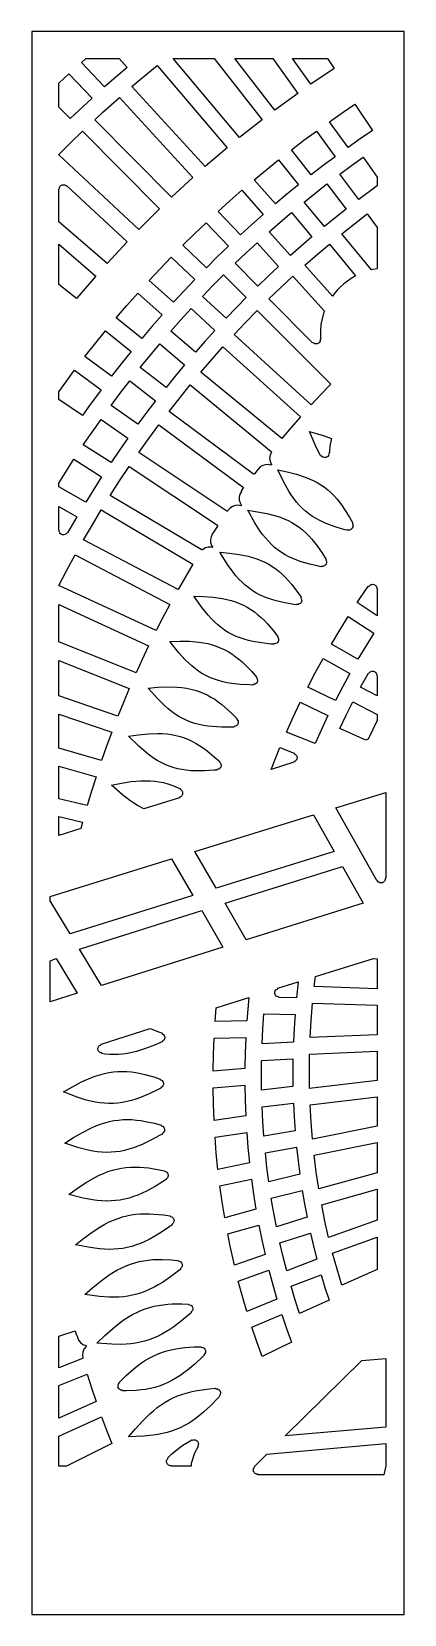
# Model space of a CAD drawing. Extents: x 0 to 400, y 0 to 1700.
import ezdxf

# ---------------------------------------------------------------- set-up
doc = ezdxf.new("R2010")
doc.units = 0
doc.layers.add('CUT', color=1, linetype='CONTINUOUS')
doc.layers.add('OUTLINE', color=7, linetype='CONTINUOUS')

msp = doc.modelspace()

# ---------------------------------------------------------------- linework, layer by layer
at = {"layer": 'CUT'}
for points in [[(93.95, 1671), (102.37, 1661.43), (78.29, 1640.64), (53.54, 1666.87), (58.27, 1671)], [(247.25, 1605.31), (223.25, 1586.31), (151.81, 1671), (195.94, 1671)], [(218.14, 1671), (258.72, 1671), (285.58, 1633.71), (261.1, 1615.84)], [(324.6, 1660.33), (299.69, 1643.6), (280, 1671), (317.52, 1671)], [(40.03, 1654.86), (64.87, 1628.62), (41.35, 1606.79), (29, 1618.95), (29, 1644.82)], [(209.69, 1575.15), (186.23, 1555.04), (107.65, 1641.06), (116.63, 1648.71), (134.74, 1663.73)], [(150.12, 1522.06), (67.7, 1605.36), (76.46, 1613.43), (94.14, 1629.3), (173, 1543.25)], [(319.52, 1603.28), (333.14, 1612.76), (346.85, 1622.01), (365.71, 1593.73), (352.61, 1584.81), (339.61, 1575.69)], [(137.23, 1509.65), (114.99, 1487.4), (29, 1567.61), (29, 1567.98), (41.61, 1580.48), (54.53, 1592.97)], [(278.78, 1573.16), (292.12, 1583.33), (305.56, 1593.26), (325.71, 1565.65), (312.88, 1556.08), (300.14, 1546.31)], [(343.25, 1556.15), (355.9, 1565.2), (371, 1543.55), (371, 1534.42), (351.24, 1519.89), (330.69, 1546.89)], [(274.01, 1525.36), (261.57, 1514.94), (238.94, 1540.99), (265.11, 1562.44), (286.55, 1535.57)], [(29.41, 1530.79), (29.55, 1530.98), (29.79, 1532.49), (30.32, 1533.64), (31.17, 1534.59), (32.24, 1535.26), (32.64, 1535.42), (33.47, 1535.59), (34.73, 1535.57), (35.56, 1535.35), (35.94, 1535.17), (37.22, 1534.32), (37.45, 1534.29), (37.84, 1534.48), (102.49, 1474.4), (80.93, 1451.11), (29, 1495.77), (29, 1530.63)], [(325.83, 1500.18), (314.14, 1490.7), (292.33, 1516.92), (316.99, 1536.49), (337.61, 1509.47)], [(224, 1481.63), (200.12, 1506.8), (212.8, 1518.3), (225.61, 1529.58), (248.32, 1503.52), (236.1, 1492.68)], [(254.91, 1485.03), (266.88, 1495.53), (278.95, 1505.83), (300.83, 1479.59), (289.34, 1469.71), (277.95, 1459.65)], [(366.24, 1444.46), (364.65, 1444.05), (332.95, 1482.87), (346.51, 1493.67), (360.18, 1504.23), (371, 1489.65), (371, 1445.08)], [(162.42, 1470.64), (174.72, 1482.78), (187.16, 1494.71), (211.12, 1469.54), (199.26, 1458.08), (187.52, 1446.42)], [(29, 1471.66), (68.84, 1437.53), (48.03, 1413.24), (29, 1428.3)], [(218.52, 1451.25), (230.14, 1462.35), (241.88, 1473.26), (265, 1447.88), (253.83, 1437.42), (242.77, 1426.79)], [(306.31, 1460.57), (319.62, 1471.89), (347.75, 1437.55), (342.79, 1434.69), (338.88, 1432.04), (335.12, 1429.14), (331.99, 1426.38), (327.9, 1422.25), (324.73, 1418.53), (322.87, 1416.01), (293.14, 1449.01)], [(125.94, 1432.57), (137.83, 1445.33), (149.86, 1457.89), (175.04, 1433.68), (163.57, 1421.62), (152.23, 1409.37)], [(183.25, 1415.63), (194.5, 1427.32), (205.88, 1438.82), (230.21, 1414.36), (219.39, 1403.35), (208.69, 1392.16)], [(302.26, 1365.8), (301.83, 1365.96), (301.42, 1365.78), (254.56, 1412.94), (267.3, 1425.23), (280.2, 1437.29), (314.16, 1399.71), (313.39, 1397.64), (311.67, 1391.6), (310.52, 1385.43), (309.95, 1379.14), (309.99, 1372.53), (310.26, 1369.9), (310.06, 1369.85), (309.76, 1369.52), (309.71, 1368.51), (309.55, 1367.67), (308.99, 1366.49), (308.45, 1365.82), (307.78, 1365.28), (306.6, 1364.72), (305.32, 1364.54), (304.05, 1364.73), (302.87, 1365.29)], [(90.79, 1392.64), (102.23, 1406.01), (113.82, 1419.18), (140.19, 1395.99), (129.14, 1383.35), (118.24, 1370.53)], [(160.06, 1390.49), (171.03, 1402.57), (196.55, 1379.1), (186.11, 1367.54), (175.8, 1355.81), (149.21, 1378.23)], [(217.32, 1374.71), (229.61, 1387.72), (242.05, 1400.49), (320.94, 1321.39), (310.48, 1310.41), (300.15, 1299.25)], [(96.07, 1343.34), (85.63, 1329.97), (57.06, 1350.92), (79.15, 1378.63), (106.67, 1356.54)], [(164.12, 1342.15), (154.09, 1330.06), (144.19, 1317.82), (116.49, 1339.12), (137.45, 1364.56)], [(278.35, 1274.58), (268.45, 1262.85), (181.58, 1334.4), (205.3, 1361.57), (288.39, 1286.13)], [(61.12, 1297.05), (54.5, 1287.76), (29, 1304.74), (29, 1313.28), (45.93, 1336.32), (74.57, 1315.4)], [(113.96, 1278.24), (85.19, 1298.35), (95.13, 1311.68), (105.23, 1324.85), (133, 1303.57), (123.41, 1290.98)], [(170.07, 1320.59), (257.21, 1249.09), (257.07, 1248.92), (257.21, 1248.79), (257.3, 1248.36), (255.87, 1245.01), (255.44, 1241.68), (255.9, 1238.36), (257.27, 1235.23), (257.29, 1234.8), (257.18, 1234.61), (256.8, 1234.4), (254.24, 1234.95), (251.09, 1234.87), (248.08, 1234), (245.37, 1232.4), (243.13, 1230.14), (239.21, 1225.02), (238.94, 1224.82), (238.72, 1224.77), (238.35, 1224.9), (238.21, 1224.72), (147.43, 1292.1)], [(55.39, 1256.02), (64.84, 1269.85), (74.44, 1283.52), (103.29, 1263.43), (94.16, 1250.36), (85.19, 1237.15)], [(209.79, 1185.02), (209.63, 1185.11), (209.51, 1184.94), (115, 1247.91), (125.64, 1262.88), (136.48, 1277.65), (227.52, 1210.35), (224.91, 1206.72), (225.05, 1206.59), (225.16, 1206.17), (223.55, 1203.11), (222.8, 1200.05), (222.85, 1196.89), (223.7, 1193.84), (224.92, 1191.73), (224.98, 1191.29), (224.89, 1191.09), (224.52, 1190.84), (221.78, 1191.29), (218.66, 1191.05), (215.71, 1190.04), (213.09, 1188.32), (210.97, 1185.97), (210.44, 1185.22), (210.23, 1185.05)], [(311.56, 1243.73), (310.66, 1244.84), (310.45, 1244.93), (310.01, 1244.87), (308.69, 1247.22), (304.25, 1256.18), (298.25, 1270.37), (312.97, 1266.23), (321.92, 1263.14), (321.47, 1261.6), (320.17, 1254.77), (319.62, 1248.92), (319.61, 1247.48), (319.4, 1247.44), (319.07, 1247.14), (318.92, 1246.03), (318.49, 1244.83), (317.73, 1243.8), (317.08, 1243.26), (316.32, 1242.84), (315.93, 1242.71), (314.66, 1242.5), (313.81, 1242.57), (312.6, 1242.98)], [(29, 1215.12), (45.2, 1240.64), (75.07, 1221.8), (57.96, 1194.62), (29, 1211.15)], [(182.51, 1143.25), (182.12, 1143.5), (182.03, 1143.86), (84.42, 1201.91), (94.43, 1217.48), (104.65, 1232.85), (199.41, 1169.98), (199.28, 1169.79), (199.53, 1169.47), (199.49, 1169.01), (193.89, 1160.41), (192.49, 1157.52), (191.89, 1154.4), (192.09, 1151.24), (193.09, 1148.22), (194.08, 1146.64), (194.08, 1146.4), (193.98, 1146.18), (193.59, 1145.94), (192.47, 1146.16), (189.42, 1146.14), (186.46, 1145.39), (183.75, 1143.91), (182.96, 1143.35)], [(341.08, 1164.7), (340.23, 1164.67), (339.19, 1164.81), (338.97, 1164.73), (338.71, 1164.37), (336.29, 1165.01), (326.96, 1167.75), (317.96, 1170.94), (313.62, 1172.75), (309.41, 1174.75), (305.34, 1176.94), (301.42, 1179.34), (297.67, 1181.96), (294.07, 1184.81), (290.65, 1187.89), (287.4, 1191.2), (284.3, 1194.74), (281.37, 1198.49), (278.59, 1202.44), (275.95, 1206.57), (271.02, 1215.31), (264.25, 1229.2), (274.34, 1227.07), (284.16, 1224.6), (293.52, 1221.58), (297.99, 1219.81), (302.3, 1217.85), (306.44, 1215.68), (310.41, 1213.3), (314.19, 1210.71), (317.79, 1207.89), (321.22, 1204.86), (324.46, 1201.62), (327.55, 1198.18), (330.49, 1194.55), (333.28, 1190.75), (335.95, 1186.81), (341.01, 1178.55), (344.61, 1171.99), (344.44, 1171.86), (344.3, 1171.42), (344.72, 1170.39), (344.92, 1169.13), (344.85, 1168.28), (344.44, 1167.06), (343.99, 1166.35), (343.06, 1165.46), (342.32, 1165.04)], [(29.79, 1162.55), (29.55, 1164.07), (29.41, 1164.26), (29, 1164.42), (29, 1189.81), (48.43, 1178.78), (38.62, 1161.85), (38.19, 1161.91), (37.98, 1161.82), (37.04, 1160.64), (36.38, 1160.12), (35.61, 1159.73), (34.37, 1159.44), (33.09, 1159.52), (31.89, 1159.96), (30.87, 1160.73), (30.11, 1161.76)], [(55.78, 1154.24), (65.13, 1170.35), (74.7, 1186.28), (172.99, 1128.09), (164.99, 1114.51), (157.16, 1100.8)], [(312.45, 1125.61), (310.99, 1125.66), (310.78, 1125.57), (310.55, 1125.2), (307.93, 1125.73), (298.41, 1127.95), (289.18, 1130.62), (284.72, 1132.19), (280.38, 1133.95), (276.17, 1135.91), (272.11, 1138.1), (268.19, 1140.51), (264.43, 1143.16), (260.82, 1146.05), (257.38, 1149.18), (254.08, 1152.55), (250.94, 1156.14), (247.94, 1159.94), (245.07, 1163.94), (239.66, 1172.42), (232.12, 1185.96), (242.39, 1184.4), (252.4, 1182.48), (261.99, 1179.99), (266.58, 1178.47), (271.02, 1176.75), (275.3, 1174.82), (279.42, 1172.66), (283.36, 1170.27), (287.13, 1167.65), (290.73, 1164.81), (294.17, 1161.74), (297.45, 1158.47), (300.59, 1155), (303.6, 1151.36), (306.49, 1147.55), (312, 1139.56), (316.04, 1133.08), (315.87, 1132.93), (315.75, 1132.5), (316.31, 1131.14), (316.47, 1129.88), (316.36, 1129.03), (316.1, 1128.22), (315.42, 1127.14), (314.47, 1126.3), (313.3, 1125.77)], [(287.29, 1085.24), (286.06, 1084.87), (284.58, 1084.84), (284.38, 1084.73), (284.17, 1084.36), (281.4, 1084.76), (271.7, 1086.44), (262.28, 1088.59), (257.71, 1089.91), (253.25, 1091.42), (248.91, 1093.14), (244.71, 1095.1), (240.64, 1097.29), (236.72, 1099.73), (232.94, 1102.42), (229.31, 1105.36), (225.82, 1108.55), (222.48, 1111.96), (219.26, 1115.6), (216.16, 1119.44), (210.28, 1127.63), (201.99, 1140.77), (212.41, 1139.79), (222.59, 1138.44), (232.37, 1136.49), (237.07, 1135.23), (241.63, 1133.76), (246.04, 1132.07), (250.29, 1130.14), (254.39, 1127.97), (258.31, 1125.56), (262.09, 1122.92), (265.7, 1120.05), (269.18, 1116.96), (272.51, 1113.66), (275.73, 1110.18), (278.83, 1106.54), (284.78, 1098.85), (289.17, 1092.59), (289.01, 1092.44), (288.92, 1091.99), (289.44, 1091.02), (289.78, 1089.79), (289.81, 1088.94), (289.67, 1088.09), (289.17, 1086.92), (288.65, 1086.25), (288.02, 1085.68)], [(29.21, 1105), (37.85, 1121.62), (46.74, 1138.07), (148.35, 1084.78), (140.92, 1070.78), (133.68, 1056.64)], [(371, 1072.5), (349.46, 1086.69), (359.15, 1100.99), (361.57, 1104.41), (362.01, 1104.31), (362.23, 1104.39), (362.96, 1105.2), (363.63, 1105.73), (364.4, 1106.12), (365.22, 1106.35), (366.07, 1106.42), (367.33, 1106.22), (368.12, 1105.87), (368.82, 1105.4), (369.42, 1104.79), (370.07, 1103.69), (370.32, 1102.87), (370.45, 1101.77), (370.59, 1101.58), (371, 1101.42)], [(261.97, 1042.7), (261.15, 1042.54), (260.1, 1042.5), (259.9, 1042.38), (259.7, 1041.98), (256.79, 1042.23), (246.95, 1043.35), (237.36, 1044.96), (232.69, 1046.02), (228.13, 1047.28), (223.67, 1048.76), (219.35, 1050.48), (215.14, 1052.44), (211.07, 1054.66), (207.13, 1057.13), (203.32, 1059.87), (199.65, 1062.86), (196.1, 1066.09), (192.67, 1069.55), (189.36, 1073.21), (183.02, 1081.08), (174, 1093.76), (184.54, 1093.38), (194.85, 1092.61), (204.8, 1091.22), (209.59, 1090.23), (214.26, 1089.02), (218.78, 1087.57), (223.16, 1085.88), (227.39, 1083.94), (231.47, 1081.76), (235.4, 1079.33), (239.19, 1076.66), (242.85, 1073.76), (246.37, 1070.65), (249.78, 1067.35), (253.09, 1063.88), (259.48, 1056.52), (264.24, 1050.47), (264.09, 1050.31), (264.03, 1049.86), (264.6, 1048.92), (265.01, 1047.71), (265.08, 1046.86), (264.88, 1045.6), (264.55, 1044.82), (263.79, 1043.79), (263.13, 1043.26)], [(125.57, 1040.17), (118.75, 1025.77), (112.13, 1011.26), (29, 1044.62), (29, 1084.6)], [(321.69, 1042.14), (330.61, 1057.09), (339.8, 1071.84), (367.15, 1053.9), (358.55, 1040.03), (350.19, 1025.96)], [(241.24, 1000.23), (240.26, 999.41), (239.51, 999.04), (238.68, 998.82), (237.58, 998.71), (237.39, 998.58), (237.22, 998.17), (234.22, 998.26), (224.26, 998.82), (214.53, 999.88), (209.78, 1000.68), (205.12, 1001.67), (200.57, 1002.9), (196.13, 1004.37), (191.79, 1006.09), (187.59, 1008.08), (183.49, 1010.33), (179.52, 1012.85), (175.67, 1015.63), (171.94, 1018.66), (168.31, 1021.93), (164.79, 1025.41), (158, 1032.92), (148.26, 1045.09), (158.89, 1045.32), (169.31, 1045.14), (179.39, 1044.31), (184.26, 1043.59), (189.02, 1042.65), (193.65, 1041.46), (198.14, 1040.02), (202.5, 1038.32), (206.71, 1036.37), (210.79, 1034.16), (214.74, 1031.7), (218.57, 1029.01), (222.28, 1026.1), (225.88, 1022.99), (229.39, 1019.71), (236.19, 1012.71), (241.42, 1006.78), (241.22, 1006.4), (241.24, 1006.17), (241.75, 1005.39), (242.11, 1004.61), (242.31, 1003.79), (242.35, 1002.93), (242.23, 1002.1), (241.95, 1001.29)], [(104.73, 994.36), (98.54, 979.61), (92.57, 964.75), (29, 986.51), (29, 1024.55)], [(296.34, 995.76), (304.45, 1011.29), (312.84, 1026.65), (341.4, 1010.5), (333.56, 996.06), (325.97, 981.45)], [(371, 1008.18), (371, 986.48), (353.08, 995.88), (361.38, 1010.79), (361.81, 1010.72), (362.02, 1010.81), (362.69, 1011.67), (363.31, 1012.27), (364.43, 1012.89), (365.66, 1013.17), (366.93, 1013.08), (368.13, 1012.63), (368.83, 1012.15), (369.68, 1011.2), (370.21, 1010.04), (370.45, 1008.53), (370.59, 1008.34)], [(219.48, 954.26), (218.7, 953.92), (217.28, 953.65), (216.98, 953.31), (216.95, 953.09), (213.78, 953), (203.73, 952.99), (193.89, 953.5), (189.08, 954.02), (184.35, 954.75), (179.7, 955.71), (175.16, 956.93), (170.71, 958.41), (166.37, 960.15), (162.14, 962.17), (158.02, 964.46), (154.01, 967.02), (150.09, 969.84), (146.27, 972.9), (142.55, 976.18), (135.33, 983.3), (124.9, 994.92), (135.58, 995.75), (146.07, 996.17), (156.25, 995.92), (161.19, 995.48), (166.03, 994.8), (170.74, 993.88), (175.34, 992.69), (179.81, 991.25), (184.15, 989.53), (188.37, 987.56), (192.47, 985.33), (196.45, 982.85), (200.33, 980.16), (204.11, 977.25), (207.81, 974.17), (215.01, 967.56), (220.47, 962.04), (220.34, 961.86), (220.32, 961.41), (221, 960.53), (221.54, 959.38), (221.73, 958.12), (221.65, 957.27), (221.41, 956.47), (220.77, 955.36), (220.18, 954.75)], [(273.56, 947.71), (280.8, 963.78), (288.34, 979.67), (318.03, 965.42), (310.98, 950.47), (304.2, 935.36)], [(344.75, 980.15), (371, 966.45), (371, 960.13), (361.12, 939.89), (358.71, 939.14), (330.63, 951.57), (337.56, 965.94)], [(75.07, 917.26), (29, 930.4), (29, 966.81), (85.92, 947.48), (80.39, 932.42)], [(200.92, 907.98), (200.13, 907.67), (199.08, 907.46), (198.9, 907.31), (198.77, 906.87), (195.55, 906.6), (185.46, 906.01), (175.54, 905.96), (170.67, 906.2), (165.88, 906.67), (161.16, 907.36), (156.53, 908.32), (151.98, 909.54), (147.53, 911.03), (143.17, 912.81), (138.91, 914.86), (134.74, 917.19), (130.66, 919.78), (126.66, 922.62), (122.74, 925.68), (115.11, 932.39), (104.02, 943.41), (114.72, 944.85), (125.24, 945.87), (135.49, 946.2), (140.49, 946.04), (145.38, 945.65), (150.18, 944.99), (154.85, 944.07), (159.42, 942.88), (163.88, 941.41), (168.22, 939.68), (172.46, 937.69), (176.59, 935.44), (180.64, 932.97), (184.59, 930.28), (188.47, 927.41), (196.05, 921.22), (201.87, 915.98), (201.75, 915.8), (201.75, 915.35), (202.68, 914.19), (203.18, 913.02), (203.31, 912.17), (203.28, 911.33), (203.09, 910.49), (202.51, 909.36), (201.63, 908.43)], [(281.76, 924.76), (281.92, 924.34), (283.25, 923.54), (284.13, 922.59), (284.7, 921.43), (284.9, 920.15), (284.72, 918.86), (284.18, 917.69), (283.63, 917.02), (282.97, 916.47), (281.63, 915.79), (281.49, 915.61), (281.46, 915.17), (257.02, 907.6), (266.45, 931.12), (281.81, 924.97)], [(29, 875.98), (29, 911.02), (69.2, 899.66), (64.35, 884.33), (59.72, 868.92)], [(161.55, 879.98), (161.07, 879.26), (160.48, 878.64), (159.75, 878.17), (158.74, 877.71), (158.6, 877.53), (158.57, 877.08), (120.3, 865.19), (113.73, 868.67), (109.56, 871.27), (105.46, 874.11), (97.45, 880.37), (85.72, 890.75), (96.4, 892.8), (106.92, 894.41), (117.21, 895.33), (122.24, 895.46), (127.19, 895.34), (132.03, 894.96), (136.79, 894.31), (141.44, 893.38), (146, 892.17), (150.45, 890.69), (154.82, 888.94), (159.62, 886.65), (159.54, 886.44), (159.66, 886.01), (160.44, 885.45), (161.05, 884.84), (161.53, 884.12), (161.87, 883.32), (162.03, 882.48), (162.04, 881.62), (161.87, 880.77)], [(380, 882.93), (380, 790.65), (379.59, 790.49), (379.45, 790.3), (379.32, 789.2), (379.07, 788.38), (378.67, 787.62), (378.13, 786.96), (377.47, 786.41), (376.32, 785.85), (375.48, 785.68), (374.62, 785.67), (373.79, 785.83), (372.99, 786.13), (371.95, 786.88), (370.99, 788.1), (370.78, 788.19), (370.34, 788.13), (326.53, 866.32)], [(29, 856.87), (54.64, 851.04), (52.77, 844.14), (29, 836.71)], [(302.41, 858.85), (324.67, 819.28), (198.11, 780.01), (175.3, 819.45)], [(41.41, 730.98), (20, 766.49), (20, 771.01), (150.2, 811.65), (173.09, 772.22)], [(230.15, 724.63), (207.53, 763.73), (333.71, 803.2), (355.79, 763.97)], [(74.86, 675.49), (51.36, 714.46), (182.57, 755.89), (205.27, 716.8)], [(20, 701.88), (26.41, 704.55), (49, 667.24), (20, 657.98)], [(367.03, 704.62), (371, 704.19), (371, 671.95), (303.22, 674.23), (304.54, 685.09)], [(262.86, 671.18), (264.23, 671.87), (264.37, 672.05), (264.4, 672.49), (286.18, 679.33), (284.31, 662.24), (265.69, 662.54), (265.54, 662.95), (265.35, 663.09), (264.41, 663.24), (263.6, 663.49), (262.51, 664.17), (261.65, 665.12), (261.26, 665.88), (261.01, 666.7), (260.95, 667.97), (261.12, 668.82), (261.44, 669.6), (262.2, 670.64)], [(232.94, 662.6), (230.84, 637.52), (196.8, 636.95), (197.93, 651.56)], [(298.87, 619.47), (299.92, 637.96), (301.4, 656.44), (371, 654.27), (371, 622.62)], [(107.6, 603.36), (102.76, 602.4), (97.92, 601.72), (93.09, 601.32), (88.26, 601.2), (83.43, 601.38), (78.61, 601.86), (75.22, 602.4), (75.13, 602.83), (74.96, 602.99), (73.88, 603.3), (72.73, 603.94), (71.83, 604.87), (71.4, 605.62), (71.05, 606.88), (71.07, 608.19), (71.31, 609.02), (71.95, 610.16), (72.9, 611.05), (74.3, 611.75), (74.49, 612.16), (74.46, 612.37), (127.26, 629.19), (137.34, 625.47), (139.74, 624.5), (139.73, 624.06), (139.85, 623.87), (140.82, 623.32), (141.49, 622.77), (142.26, 621.75), (142.6, 620.96), (142.77, 620.12), (142.78, 619.26), (142.62, 618.42), (142.1, 617.25), (141.56, 616.58), (140.91, 616.02), (140.04, 615.5), (139.92, 615.3), (139.95, 614.86), (131.85, 611.34), (122.14, 607.61), (112.44, 604.55)], [(247.38, 612.84), (248.17, 628.85), (249.26, 644.86), (282.76, 644.4), (281.75, 629.45), (281.01, 614.5)], [(194.69, 583.61), (195.04, 601.25), (195.73, 618.89), (229.79, 619.54), (229.14, 602.97), (228.81, 586.41)], [(246.86, 562.98), (246.7, 578.94), (246.86, 594.92), (280.49, 596.67), (280.36, 581.74), (280.49, 566.85)], [(298.26, 564.8), (298.05, 583.22), (298.26, 601.67), (371, 605.02), (371, 573.57)], [(140.89, 567.77), (140.09, 566.75), (138.85, 565.85), (138.74, 565.65), (138.79, 565.21), (135.74, 563.67), (126.2, 559.16), (116.64, 555.2), (111.85, 553.5), (107.06, 552.03), (102.25, 550.81), (97.44, 549.85), (92.61, 549.18), (87.77, 548.79), (82.92, 548.69), (78.07, 548.89), (73.2, 549.37), (68.32, 550.13), (63.43, 551.15), (58.54, 552.4), (48.74, 555.52), (34.03, 561.23), (43.84, 566.77), (53.64, 571.85), (63.43, 576.21), (68.32, 578.04), (73.2, 579.61), (78.07, 580.9), (82.92, 581.91), (87.77, 582.62), (92.61, 583.03), (97.44, 583.16), (102.25, 583.01), (107.06, 582.58), (111.85, 581.92), (116.64, 581.02), (121.42, 579.92), (130.97, 577.24), (138.07, 574.88), (138.04, 574.65), (138.23, 574.24), (139.23, 573.76), (139.94, 573.27), (140.78, 572.29), (141.17, 571.51), (141.4, 570.69), (141.46, 569.84), (141.35, 568.98)], [(195.04, 548.03), (194.69, 565.6), (228.81, 568.49), (229.14, 551.99), (229.79, 535.52), (195.73, 530.5)], [(249.26, 513.45), (248.17, 529.28), (247.38, 545.16), (281.01, 549.1), (281.75, 534.27), (282.76, 519.49)], [(301.4, 510.56), (299.92, 528.79), (298.87, 547.1), (371, 555.97), (371, 524.32)], [(142.63, 519.78), (142.41, 518.94), (142.02, 518.17), (141.19, 517.18), (140.29, 516.5), (140.19, 516.29), (140.26, 515.86), (137.34, 514.19), (128.01, 509.16), (118.63, 504.68), (113.92, 502.72), (109.19, 500.99), (104.43, 499.5), (99.65, 498.27), (94.85, 497.33), (90.02, 496.66), (85.16, 496.29), (80.29, 496.21), (75.38, 496.41), (70.45, 496.88), (65.5, 497.61), (60.53, 498.58), (50.54, 501.12), (35.48, 505.95), (45.03, 512.02), (54.6, 517.63), (64.19, 522.52), (68.99, 524.62), (73.8, 526.46), (78.61, 528.02), (83.43, 529.3), (88.26, 530.28), (93.09, 530.97), (97.92, 531.38), (102.76, 531.5), (107.6, 531.35), (112.44, 530.96), (117.29, 530.34), (122.14, 529.53), (131.85, 527.41), (139.07, 525.47), (139.04, 525.26), (139.25, 524.86), (140.24, 524.44), (140.97, 523.99), (141.87, 523.06), (142.3, 522.31), (142.57, 521.5), (142.69, 520.63)], [(233.76, 485.07), (199.92, 477.85), (198.18, 495.2), (196.8, 512.62), (230.84, 517.72), (232.14, 501.37)], [(254.57, 464.46), (252.55, 480.09), (250.83, 495.79), (284.31, 501.91), (285.92, 487.25), (287.79, 472.65)], [(308.26, 457.08), (305.53, 475.02), (303.22, 493.07), (371, 506.64), (371, 474.4)], [(145.7, 468.95), (145.14, 468.29), (144.29, 467.57), (144.2, 467.36), (144.29, 466.92), (141.5, 465.13), (132.41, 459.6), (123.25, 454.62), (118.63, 452.4), (113.97, 450.41), (109.29, 448.66), (104.56, 447.17), (99.8, 445.95), (94.99, 445.02), (90.14, 444.37), (85.26, 444.01), (80.33, 443.93), (75.36, 444.12), (70.36, 444.56), (65.33, 445.24), (55.19, 447.19), (39.84, 451.12), (49.1, 457.69), (58.39, 463.82), (67.75, 469.22), (72.45, 471.58), (77.18, 473.68), (81.92, 475.51), (86.69, 477.05), (91.47, 478.31), (96.28, 479.27), (101.1, 479.95), (105.94, 480.34), (110.8, 480.48), (115.68, 480.36), (120.57, 480.03), (125.48, 479.49), (135.32, 477.95), (142.58, 476.45), (142.64, 476.02), (142.8, 475.85), (143.8, 475.5), (144.91, 474.83), (145.77, 473.85), (146.16, 473.09), (146.41, 472.26), (146.45, 470.96), (146.27, 470.11)], [(204.46, 443.01), (202.04, 460.19), (235.86, 467.49), (238.12, 451.35), (240.7, 435.3), (207.21, 425.92)], [(262.76, 416.24), (258.91, 436.73), (257.18, 447.05), (290.38, 455.32), (292.84, 440.88), (295.57, 426.54)], [(314.82, 422.23), (311.28, 439.92), (371, 456.55), (371, 423.31), (318.78, 404.7)], [(152.35, 421.02), (151.9, 420.28), (150.79, 419.18), (150.72, 418.96), (150.84, 418.54), (148.22, 416.66), (139.4, 410.66), (130.47, 405.19), (125.96, 402.72), (121.4, 400.48), (116.79, 398.48), (112.14, 396.73), (107.43, 395.25), (102.66, 394.05), (97.84, 393.13), (92.96, 392.49), (88.03, 392.13), (83.04, 392.03), (78.01, 392.18), (72.93, 392.56), (62.67, 393.92), (47.09, 396.95), (56.02, 404), (65.01, 410.61), (74.1, 416.5), (78.69, 419.11), (83.32, 421.47), (87.98, 423.56), (92.67, 425.36), (97.4, 426.88), (102.17, 428.11), (106.97, 429.06), (111.8, 429.73), (116.66, 430.14), (121.55, 430.3), (126.47, 430.25), (131.41, 430), (141.36, 429.03), (148.6, 427.97), (148.69, 427.56), (148.85, 427.39), (150.29, 426.93), (151.03, 426.48), (151.67, 425.9), (152.18, 425.2), (152.68, 423.99), (152.8, 423.13), (152.75, 422.26)], [(250.58, 386.44), (217.59, 374.95), (212.64, 397.3), (210.38, 408.56), (243.84, 418.01), (247.05, 402.17)], [(269.95, 384.02), (266.39, 399.16), (299.17, 409.53), (302.48, 395.39), (306.04, 381.36), (273.79, 369)], [(322.98, 387.97), (371, 405.2), (371, 370.49), (332.89, 353.74), (327.74, 370.76)], [(160.86, 372.7), (159.86, 371.57), (159.8, 371.35), (159.93, 370.94), (157.45, 368.96), (148.93, 362.5), (140.27, 356.56), (135.87, 353.86), (131.43, 351.38), (126.92, 349.13), (122.35, 347.13), (117.71, 345.39), (113, 343.93), (108.21, 342.74), (103.36, 341.83), (98.44, 341.19), (93.45, 340.81), (88.4, 340.67), (83.3, 340.76), (72.95, 341.52), (57.19, 343.63), (65.76, 351.13), (74.42, 358.2), (83.22, 364.56), (87.69, 367.41), (92.19, 370.01), (96.75, 372.35), (101.36, 374.41), (106.02, 376.19), (110.73, 377.68), (115.49, 378.89), (120.29, 379.84), (125.14, 380.52), (130.04, 380.97), (134.97, 381.19), (139.93, 381.23), (149.94, 380.83), (157.06, 380.21), (157.19, 379.79), (157.36, 379.64), (158.48, 379.4), (159.65, 378.85), (160.63, 377.98), (161.11, 377.26), (161.45, 376.44), (161.63, 375.17), (161.43, 373.87)], [(230.97, 325.16), (226.21, 341.49), (221.78, 357.96), (254.73, 369.52), (258.88, 354.04), (263.33, 338.7)], [(287.59, 322.97), (282.87, 337.58), (278.42, 352.33), (310.64, 364.75), (314.77, 350.98), (319.16, 337.32)], [(172.5, 326.4), (172.3, 326.01), (171.35, 324.84), (171.3, 324.62), (171.45, 324.21), (169.16, 322.19), (160.95, 315.3), (152.59, 308.92), (148.33, 306), (144.01, 303.28), (139.61, 300.79), (135.14, 298.55), (130.58, 296.56), (125.94, 294.84), (121.22, 293.39), (116.41, 292.21), (111.51, 291.3), (106.54, 290.63), (101.49, 290.21), (96.38, 290.01), (85.98, 290.16), (70.09, 291.36), (78.28, 299.28), (86.58, 306.78), (95.06, 313.59), (99.38, 316.67), (103.76, 319.51), (108.2, 322.08), (112.71, 324.39), (117.29, 326.41), (121.92, 328.16), (126.62, 329.64), (131.39, 330.85), (136.21, 331.8), (141.09, 332.53), (146.01, 333.03), (150.98, 333.35), (161.03, 333.53), (168.09, 333.33), (168.12, 333.11), (168.42, 332.77), (169.53, 332.6), (170.75, 332.11), (171.46, 331.6), (172.3, 330.6), (172.68, 329.81), (172.93, 328.53), (172.89, 327.65)], [(247.29, 276.79), (241.57, 292.63), (236.17, 308.63), (268.48, 322.23), (273.53, 307.19), (278.88, 292.31)], [(29, 264.75), (29, 298.67), (46.55, 304.68), (47.67, 300.42), (48.12, 300.36), (48.4, 299.99), (49.04, 297.57), (50.32, 294.46), (52.36, 291.84), (55.02, 289.85), (58.2, 288.62), (58.54, 288.28), (58.58, 288.03), (58.52, 287.79), (57.96, 287.27), (56.12, 284.71), (54.99, 281.77), (54.63, 278.64), (55.01, 275.72), (54.92, 275.29), (54.58, 275.06), (54.64, 274.85)], [(186.57, 283.4), (186.66, 282.51), (186.47, 281.22), (185.89, 280.03), (185.19, 279.14), (185.15, 278.91), (185.32, 278.51), (183.28, 276.52), (175.43, 269.22), (167.39, 262.43), (163.28, 259.29), (159.09, 256.35), (154.82, 253.64), (150.45, 251.16), (146, 248.94), (141.44, 246.97), (136.79, 245.26), (132.03, 243.82), (127.19, 242.63), (122.24, 241.69), (117.21, 240.98), (112.1, 240.49), (101.69, 240.05), (97.59, 240.12), (97.44, 240.53), (97.25, 240.67), (95.74, 240.94), (94.59, 241.5), (93.65, 242.38), (93.39, 242.72), (93, 243.49), (92.7, 244.73), (92.77, 246.01), (93.21, 247.21), (94.02, 248.38), (94.05, 248.61), (93.87, 248.99), (101.43, 256.53), (109.56, 263.76), (113.73, 267.06), (117.96, 270.12), (122.28, 272.93), (126.67, 275.47), (131.14, 277.74), (135.7, 279.74), (140.33, 281.47), (145.03, 282.94), (149.81, 284.16), (154.65, 285.15), (159.56, 285.94), (164.51, 286.53), (174.56, 287.29), (181.62, 287.49), (181.66, 287.28), (181.98, 286.96), (183.44, 286.75), (184.26, 286.43), (185, 285.96), (185.9, 284.99), (186.31, 284.23)], [(272.23, 191.62), (354.24, 272.74), (380, 274.72), (380, 200.96)], [(29, 210.59), (29, 245.64), (59.72, 257.81), (64.35, 243.18), (69.2, 228.65)], [(202.49, 236.42), (202.11, 235.63), (201.44, 234.71), (201.41, 234.48), (201.61, 234.08), (199.77, 232.1), (192.28, 224.44), (184.59, 217.25), (180.64, 213.91), (176.59, 210.76), (172.46, 207.83), (168.22, 205.13), (163.88, 202.67), (159.42, 200.46), (154.85, 198.51), (150.18, 196.81), (145.38, 195.36), (140.49, 194.14), (135.49, 193.16), (130.41, 192.38), (120.01, 191.34), (104.02, 190.7), (111.38, 199.37), (118.89, 207.64), (126.66, 215.26), (130.66, 218.77), (134.74, 222.04), (138.91, 225.06), (143.17, 227.83), (147.53, 230.33), (151.98, 232.57), (156.53, 234.54), (161.16, 236.27), (165.88, 237.75), (170.67, 239.01), (175.54, 240.07), (180.47, 240.95), (190.49, 242.26), (197.34, 242.85), (197.54, 242.45), (197.74, 242.34), (199.29, 242.22), (200.13, 241.95), (201.24, 241.24), (201.84, 240.6), (202.48, 239.44), (202.7, 238.6), (202.7, 237.27)], [(29, 191.21), (75.07, 212.03), (80.39, 197.76), (85.92, 183.62), (37.29, 159), (29, 159)], [(174.83, 173.21), (171.36, 161.95), (171.06, 159), (149.72, 159), (149.56, 159.41), (149.37, 159.55), (147.85, 159.79), (146.69, 160.33), (145.74, 161.18), (145.26, 161.89), (144.92, 162.67), (144.72, 163.94), (144.79, 164.79), (145.21, 166.01), (146.02, 167.2), (146.05, 167.43), (145.86, 167.82), (150.09, 171.95), (154.01, 175.42), (158.02, 178.65), (162.14, 181.63), (166.37, 184.35), (170.71, 186.82), (171.72, 187.32), (172.05, 187.03), (172.28, 186.99), (173.33, 187.36), (174.17, 187.51), (175.45, 187.41), (176.26, 187.15), (177.01, 186.74), (177.94, 185.85), (178.41, 185.15), (178.82, 183.93), (178.9, 183.09), (178.81, 182.23), (178.3, 180.78), (178.33, 180.55), (178.62, 180.22)], [(380, 159.51), (377.93, 150), (242.92, 150), (242.76, 150.41), (242.57, 150.55), (241.46, 150.69), (240.63, 150.94), (239.87, 151.35), (239.21, 151.89), (238.66, 152.57), (238.26, 153.33), (238, 154.16), (237.92, 155.01), (238.01, 155.88), (238.26, 156.71), (238.68, 157.46), (239.27, 158.25), (239.3, 158.48), (239.13, 158.87), (252.36, 171.96), (380, 183.39)]]:
    msp.add_lwpolyline(points, close=True, dxfattribs=at)
at = {"layer": 'OUTLINE'}
msp.add_lwpolyline([(0, 0), (400, 0), (400, 1700), (0, 1700)], close=True, dxfattribs=at)

doc.saveas('drawing.dxf')
